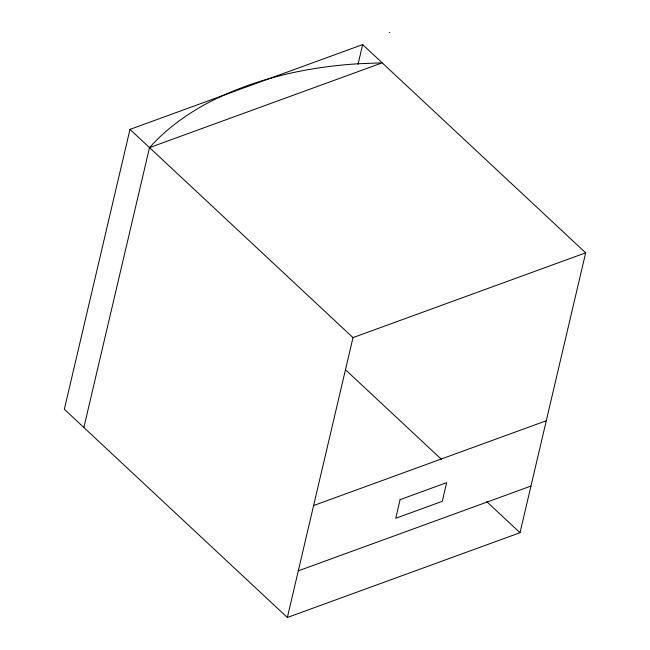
<?xml version="1.0" encoding="UTF-8"?>
<svg xmlns="http://www.w3.org/2000/svg" width="650" height="650" viewBox="0 0 650 650"><rect width="100%" height="100%" fill="white"/><g stroke="black" fill="none" stroke-linecap="round" stroke-linejoin="round"><path stroke-width="0.97" d="M129.984 129.391L64.334 409.273L287.349 617.5L520.016 532.707L585.666 252.826L362.651 44.598L129.984 129.391L352.999 337.618L287.349 617.5M83.866 427.505L149.508 147.623A363.829 222.991 13.2 0 1 208.033 102.822C233.22 89.603 260.268 80.259 287.926 73.767A363.829 222.991 13.2 0 1 357.996 63.781L382.192 62.839L149.508 147.623M358.028 64.301L362.651 44.598M352.999 337.618L585.666 252.826M313.609 505.546L546.276 420.753M298.293 570.854L530.961 486.062M389.301 32.516L389.773 32.5M345.402 369.663L441.586 459.477M486.72 501.621L520.016 532.707M400.108 499.614L395.736 518.278L442.268 501.321L446.648 482.657L400.108 499.614"/></g></svg>
